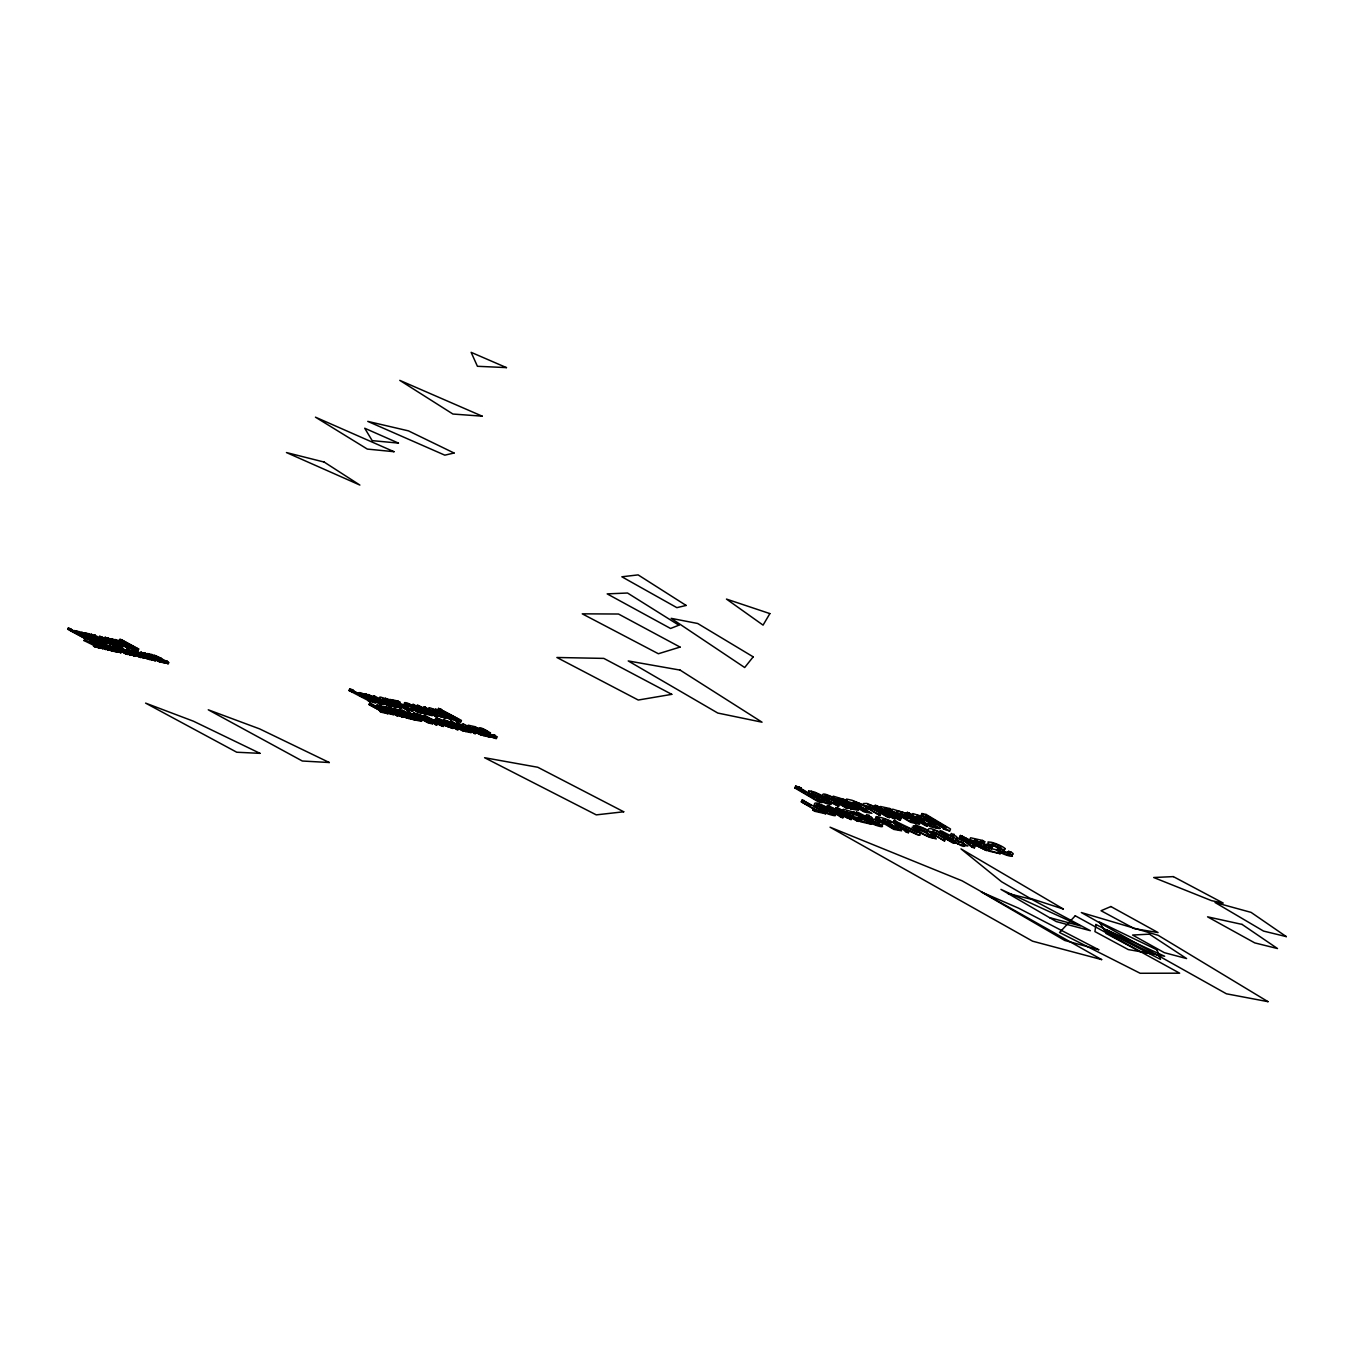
<?xml version="1.0" encoding="UTF-8"?>
<svg xmlns="http://www.w3.org/2000/svg" width="1354" height="1354" viewBox="0 0 1354 1354"><rect width="100%" height="100%" fill="white"/><g stroke="black" fill="none" stroke-linecap="round" stroke-linejoin="round"><path stroke-width="1.5" d="M1005.227 848.789L1004.059 849.246M810.724 794.51L812.62 795.983L813.5 794.087M996.476 849.838L996.527 849.686A9.444 1.439 24.4 0 1 996.933 849.533L999.015 849.618A77.618 12.017 24.6 0 0 1000.149 849.686L1000.335 849.703A10.138 1.557 24.5 0 0 1000.826 849.652L995.495 846.538M997.373 847.807L997.424 847.655A9.444 1.439 24.4 0 1 997.847 847.502L999.929 847.587M816.817 798.488L816.817 798.335A8.75 1.269 25 0 1 817.088 798.166L818.747 798.149A72.016 10.527 25.2 0 0 819.661 798.183L819.813 798.183A9.393 1.371 25 0 0 820.185 798.115L815.023 795.153M817.698 796.592L817.698 796.44A8.75 1.269 25 0 1 817.968 796.27L819.627 796.254A72.016 10.578 25.2 0 0 819.898 796.27M915.93 826.617L917.877 826.6M1000.183 853.714L988.572 851.057L969.701 839.785L970.615 837.771L982.53 840.445L984.764 841.782L983.85 843.813L974.034 841.596L980.482 845.438L989.334 847.452L990.248 845.438L992.465 846.758L991.551 848.789L982.699 846.775L988.471 850.21L1000.183 853.714L1001.08 851.683M988.471 850.21L989.368 848.196L998.863 850.363M1012.166 854.239A11.966 1.828 24.4 0 0 1012.86 854.239L1013.13 854.154A7.464 1.151 24.4 0 0 1013.13 853.68A8.293 1.269 24.4 0 0 1010.795 851.92L1008.561 851.344C1005.362 852.715 1011.523 855.457 1007.748 854.746A14.962 2.285 24.4 0 1 1006.344 854.408L999.692 851.243L1004.313 850.82A6.668 1.015 24.4 0 0 1002.806 849.55A7.887 1.202 24.4 0 0 1002.112 849.11A7.633 1.168 24.4 0 0 998.49 847.232A7.921 1.219 24.4 0 0 995.325 845.878L994.801 845.675A12.423 1.896 24.4 0 0 990.417 844.354L987.472 843.948A8.953 1.371 24.4 0 0 989.503 846.352L992.16 847.215L993.074 845.184L991.653 844.168M1010.812 851.92L1009.898 853.968L1007.647 853.375M967.365 839.818L975.32 845.827L974.423 847.824L972.172 847.299L973.069 845.302M980.482 845.438L981.379 843.424L988.471 845.031M969.701 839.785L981.616 842.476L982.53 840.445M915.118 827.379L912.054 827.243L918.266 831.915L929.301 837.212L936.291 838.921L934.666 836.874L935.8 835.079M964.742 841.02L956.787 837.855L955.89 839.835L967.839 846.013L958.057 844.067L939.337 832.947L940.235 830.95L942.266 831.424L952.979 836.907M939.337 832.947L941.369 833.404L942.266 831.424M943.433 828.936L945.752 829.46L920.991 815.565L921.922 813.551L926.119 814.465L950.525 829.02L949.611 831.034L943.433 828.936L944.347 826.939M937.425 833.421L926.881 830.544L944.567 840.986L945.447 839.023L933.6 831.965M953.588 838.837A9.58 1.439 24.6 0 0 952.996 838.177L950.406 835.435L951.303 833.438L956.313 836.467A18.617 2.81 24.6 0 1 957.126 837.584M941.369 833.404L949.713 838.363L950.61 836.383M956.229 839.582A18.617 2.793 24.6 0 0 955.399 838.464L953.013 836.027L953.91 834.03M936.951 833.776L938.982 834.809A19.65 2.928 24.7 0 1 941.792 836.417L952.573 842.814L954.604 843.288L955.501 841.308M972.172 847.299L959.444 837.483L960.358 835.469L980.381 844.998M958.04 843.322C962.796 837.5 973.204 855.491 951.862 839.632L959.123 841.46M959.444 837.483L961.594 837.957L962.491 835.96M875.479 818.544L888.207 822.301L901.646 830.814L893.86 829.393L875.479 818.544L876.36 816.631C887.665 818.256 898.091 824.281 906.046 832.168L908.416 832.71L909.296 830.781M920.991 815.565L925.205 816.496L926.119 814.465M908.416 832.71L904.269 828.699L917.335 834.758L919.637 835.283L920.517 833.336L894.148 820.626L893.268 822.555L894.774 823.74M912.782 814.854L907.315 812.366L906.401 814.363L925.357 825.618L927.388 826.075L928.285 824.078M939.71 828.259L927.642 820.507L916.269 817.376L930.773 826.008L931.687 824.011L934.937 824.721M931.501 831.881C927.033 831.39 935.716 834.233 932.127 836.078L934.666 836.874M889.832 808.541L880.506 806.493L879.609 808.473L888.918 810.521L889.832 808.541L892.049 809.861L891.152 811.841L883.807 810.217L900.376 820.05L901.273 818.087L884.704 808.253L892.049 809.861M891.321 824.891L879.558 820.27L885.905 823.994L886.768 822.081L890.306 822.877M915.863 823.503L910.65 822.335L891.778 811.148L892.675 809.167L907.857 813.889M870.74 807.644L873.872 809.167A19.396 2.877 24.9 0 1 876.681 810.775L887.496 817.156L889.443 817.596L890.34 815.65M883.959 809.81L877.138 805.765L875.175 805.342L874.278 807.289L893.048 818.408L895.011 818.848L895.908 816.885M893.268 822.555L895.214 822.995L896.094 821.049M898.684 829.41L888.072 825.28L893.623 828.546L894.486 826.634L897.042 827.209M893.86 829.393L894.723 827.463M879.609 808.473L898.413 819.593L899.293 817.647L901.273 818.087M906.401 814.363L908.432 814.803L909.329 812.806M919.637 835.283L903.067 827.632L903.947 825.703M936.291 828.073L930.977 826.871L912.004 815.582L912.901 813.585L928.099 818.273M919.18 823.689L907.18 815.988L896.009 812.908L910.43 821.472L911.327 819.492L914.509 820.202M882.3 824.62C886.718 824.501 869.725 815.616 872.196 820.913C894.165 829.257 877.358 829.782 855.576 814.059L857.454 814.482L858.334 812.586L868.659 817.867M838.532 811.131L857.031 820.964L857.894 819.085M857.031 820.964L858.893 821.387L859.756 819.508M847.35 810.894L846.487 812.789L852.681 816.445L860.484 818.205L861.364 816.31L850.447 812.722M863.97 811.114L868.963 811.892L858.368 807.796L863.97 811.114L864.867 809.184L867.203 809.692M863.497 817.562L862.633 819.475L854.831 817.698L860.382 820.964L861.262 819.068L873.855 821.996L879.761 825.161M868.591 819.085L865.765 816.36L866.645 814.448L871.536 817.376M857.454 814.482L865.595 819.272L866.458 817.376M870.656 819.288L868.151 816.902L869.031 814.99M860.382 820.964L868.743 822.877L869.606 820.981L871.756 822.233L870.893 824.129L860.67 821.793L842.476 811.114L843.339 809.218L855.999 812.84M874.278 807.289L876.241 807.729L877.138 805.765M867.694 820.507L873.719 824.061L875.446 822.352M889.443 817.596L871.993 807.644L862.109 804.97L879.829 815.447L880.709 813.5L868.574 806.324M847.029 817.579L835.113 809.455L835.977 807.559L837.754 807.966L848.755 813.737M835.113 809.455L836.89 809.844L837.754 807.966M838.634 806.256L839.514 804.344C823.215 792.581 809.506 793.021 838.634 806.256L824.163 797.371M848.112 804.361L836.45 799.791L842.831 803.548L843.728 801.636L845.573 802.042L858.521 810.301L850.921 808.998L832.388 798.081L833.269 796.169L846.944 800.366M865.037 809.59L871.959 813.331L864.258 811.977L845.641 801.009L846.538 799.063L852.021 800.265L863.243 804.885M842.323 812.891L829.291 806.07L827.429 805.647L826.566 807.526L841.02 817.291L841.866 815.43M829.477 798.538L832.541 800.045A18.956 2.759 25 0 1 835.316 801.619L845.996 807.898L846.876 805.985M841.02 817.291L842.882 817.731L843.745 815.853M845.996 807.898L847.875 808.304L848.738 806.409M850.617 808.135L855.542 808.897L845.031 804.835L850.617 808.135L851.497 806.205M850.921 808.998L851.801 807.086M842.476 811.114L852.969 813.466L853.832 811.571M861.516 807.339L856.439 804.428L849.753 802.719L856.168 806.493L857.674 804.699M833.979 811.317L851.057 819.593L851.92 817.714L849.043 815.751M852.681 816.445L853.545 814.549M846.487 812.789L855.119 814.736L856.456 812.163L858.334 812.586M816.716 798.437A6.161 0.897 25 0 0 822.149 801.771A6.296 0.914 25 0 0 824.383 802.753L825.703 803.244A12.186 1.76 25 0 0 828.513 804.09A15.977 2.319 25 0 0 829.596 804.327L830.171 804.411A11.086 1.608 25 0 0 830.95 804.411L831.136 804.31A6.922 0.999 25 0 0 830.984 803.819A7.701 1.117 25 0 0 828.614 802.127L829.494 800.231L827.548 799.74C824.214 801.009 830.459 803.464 827.192 803.024A13.862 2.014 25 0 1 825.991 802.736L819.779 799.791L823.266 799.165A6.178 0.897 25 0 0 821.692 797.912A7.312 1.066 25 0 0 821.015 797.506A7.075 1.032 25 0 0 817.596 795.729A7.345 1.066 25 0 0 814.702 794.493L814.211 794.307A11.509 1.659 25 0 0 810.369 793.139L807.83 792.902A8.293 1.202 25 0 0 810.284 795.221L811.588 793.596M826.397 811.909L825.534 813.754L814.854 811.317L812.738 810.081L813.585 808.236M818.087 800.976L818.95 799.097L799.215 787.52L801.246 787.96L800.366 789.856L798.352 789.416L818.087 800.976L821.98 802.533L822.86 800.637M814.854 811.317L815.7 809.472M820.118 801.433L820.998 799.554M818.95 811.503L819.796 809.641L824.281 810.674L823.418 812.518L818.95 811.503L801.314 801.822L802.177 799.977L819.796 809.641M826.566 807.526L828.428 807.949L829.291 806.07M821.98 802.533L818.256 801.703L794.798 787.943L795.661 786.065L801.246 787.96M794.798 787.943L798.488 788.756L799.368 786.86M803.091 802.228L803.938 800.383M496.343 736.948A12.88 1.523 25.9 0 0 496.563 736.999L496.918 737.033A8.936 1.066 25.9 0 0 497.358 736.999L493.516 734.663L492.771 736.204L493.804 737.439A11.17 1.32 25.9 0 1 492.991 737.253L487.982 734.867L488.912 734.647L490.707 735.577L489.962 737.101L482.667 734.816L477.827 732.091L482.904 733.242L483.632 731.719L473.105 727.504M465.844 729.366C460.326 728.198 462.865 725.084 467.012 728.063L480.958 735.036L482.193 735.324L483.395 733.293L487.034 734.122M482.904 733.242L470.566 728.012L476.185 729.281L476.93 727.758L475.051 726.709L468.213 725.185L467.485 726.692L483.31 735.577L484.055 734.071M488.1 736.051L489.759 734.376L493.178 735.95M492.771 736.204L494.108 736.559L494.853 735.019M458.634 723.019L457.127 722.681L456.4 724.187L457.889 724.525L458.634 723.019L461.359 725.084A14.014 1.642 26 0 1 462.493 726.049M456.721 729.484L457.449 727.995L458.617 728.266L457.889 729.755L456.721 729.484L443.046 721.411M458.904 725.439L451.914 721.513L450.747 721.259L450.002 722.748L458.177 726.929L458.904 725.439L460.275 725.744M456.603 720.48L460.682 721.953L461.426 720.43L438.527 708.396L437.782 709.919L457.94 720.785L456.603 720.48L457.347 718.974L458.684 719.262L438.527 708.396M465.641 725.456L475.897 732.209L475.169 733.716L461.596 725.372L462.34 723.865L463.559 724.136L472.377 728.537M461.596 725.372L462.831 725.642L463.559 724.136M445.432 722.325L451.17 724.492A14.843 1.709 26 0 1 453.488 725.761L462.543 730.822L463.728 731.092L464.456 729.603M465.167 730.855L468.789 731.465L459.971 727.944L465.167 730.855L465.894 729.349L467.858 729.806M450.002 722.748L465.708 731.549L466.436 730.06M475.051 726.709L474.306 728.232L467.485 726.692M473.866 733.411L474.611 731.905L475.897 732.209M475.965 731.042L476.693 729.535M489.386 734.207L481.99 730.144A9.275 1.1 25.9 0 0 479.248 729.264C475.186 727.961 481.922 733.631 481.432 729.874M481.042 732.192L481.77 730.686M480.687 731.397L482.007 731.752L482.752 730.229M437.545 723.476L436.834 724.932L435.446 724.627L429.844 720.396L430.555 718.923L433.365 721.039M424.09 711.493L423.362 712.983L425.207 714.015L432.129 715.572L432.857 714.066L430.995 713.033L430.267 714.523L427.373 713.88L412.31 705.84L413.038 704.351L428.101 712.39L427.373 713.88M452.422 718.432L451.694 719.939L450.493 719.668L434.566 710.732L435.311 709.225L436.496 709.479L442.03 712.593L441.286 714.1L445.297 715.86L446.041 714.337M431.706 719.177L444.112 724.965L443.384 726.438L430.978 720.65L431.706 719.177L423.988 715.25L423.26 716.723L429.844 720.396M434.566 710.732L435.751 711.002L436.496 709.479M426.307 709.479L425.579 710.968L430.826 713.609A25.624 2.945 26 0 1 434.668 715.572C435.666 712.492 452.862 722.985 442.927 716.351L443.672 714.844M416.558 706.771L423.531 709.936L424.276 708.447L418.521 705.552L417.286 705.282L416.558 706.771L435.734 716.368C438.527 713.863 424.767 710.071 429.387 709.513M430.284 710.393L437.579 713.304L438.324 711.798M439.407 710.85L440.152 709.327M435.734 716.368L436.987 716.655L437.714 715.149L432.485 711.696M437.782 709.919L440.219 710.461L440.964 708.937M440.744 711.138L441.489 709.614M445.297 715.86L440.405 712.018L441.15 710.495L448.292 715.318L458.532 719.786L456.907 719.414L456.163 720.937L443.79 715.504L451.694 719.939M435.446 724.627L436.157 723.154M440.405 712.018L441.963 712.373L442.724 710.85M444.569 716.875L445.314 715.369M431.621 720.988L442.047 726.133C444.755 723.662 431.435 720.04 435.903 719.482M436.75 720.362L443.96 723.222L444.687 721.733M454.673 726.015C449.291 721.411 444.823 723.527 440.168 720.988M456.163 720.937L457.787 721.293L447.548 716.841L448.292 715.318M450.493 719.668L451.237 718.162M450.814 727.42L449.206 726.201L449.934 724.712M451.187 723.019L451.914 721.513M449.206 726.201L450.831 726.726L451.559 725.236M401.715 716.892L402.426 715.471L403.729 715.758L403.035 717.197L401.715 716.892L389.715 710.748M419.605 711.29L420.332 709.801L419.097 709.479L418.352 710.952L422.177 713.236A8.716 0.999 26.1 0 1 421.805 713.304L421.483 713.27A12.541 1.439 26.1 0 1 420.823 713.118A9.563 1.1 26.1 0 1 418.945 712.526C412.191 710.088 416.423 707.313 407.723 705.011A9.038 1.032 26.1 0 0 405.134 704.182L403.746 704.131L406.488 705.976L405.76 707.448L401.055 706.416L405.845 709.073L406.555 707.6L411.599 708.717L413.427 709.75L412.716 711.222L406.555 709.851L389.749 700.458M415.475 718.449L414.764 719.888L408.028 717.755L403.34 715.149L404.051 713.71M396.4 701.931L408.011 706.67L408.739 705.18L406.894 703.945M406.555 709.851L407.283 708.379L413.427 709.75M396.333 711.239L401.427 712.407L402.155 710.952L397.044 709.801L396.333 711.239L401.546 714.15L406.149 715.2L406.86 713.744L408.671 714.743M413.139 714.895A13.574 1.54 26.1 0 0 411.988 713.947L407.876 711.629L407.148 713.084L410.939 715.961M421.534 721.31L416.507 720.294L401.156 711.73L401.867 710.291L408.553 713.406L409.263 711.95M403.035 717.197L396.502 713.186A51.537 5.653 26.1 0 0 391.729 710.325L406.572 718.009L407.283 716.571M405.845 709.073L410.871 710.19L411.616 708.701L417.303 711.882M406.572 718.009L408.383 716.825M413.461 706.094L414.189 704.605M408.028 717.755L408.739 716.317L419.317 720.193M401.156 711.73L409.094 715.792L409.805 714.337L411.108 714.624M402.155 710.952L394.132 708.548L393.422 709.987L408.722 718.5L409.433 717.061M432.501 723.865L428.287 722.985L412.852 714.37L413.562 712.915L420.603 714.929M417.777 707.042L418.521 705.552M412.953 718.889L413.258 717.315M412.852 714.37C418.809 714.201 432.569 724.525 415.796 715.64L416.778 714.235M410.854 716.774L415.932 719.6L416.643 718.145L412.513 716.621L413.224 715.166L422.194 719.617M423.531 709.936L427.204 710.748L423.413 708.294L424.157 706.788L428.981 709.378A8.919 1.049 26 0 1 438.256 713.27M423.413 708.294L424.75 708.582L425.478 707.076M425.207 714.015L425.935 712.526M423.26 716.723L425.122 715.504M432.62 723.713C430.521 721.987 422.803 718.72 428.507 719.38M427.61 722.224L430.369 722.63L422.939 719.634L427.61 722.224L428.541 720.819M382.894 700.661L389.766 704.486L389.055 705.942L368.88 694.687L367.137 695.905L380.305 702.878L381.016 701.44M374.516 698.816L365.952 694.043L364.175 695.262L379.577 703.826L381.371 702.624M401.038 708.616L384.367 699.696L385.095 698.241L392.169 700.407L391.441 701.88L387.312 700.966L401.038 708.616L401.766 707.16M367.137 695.905L382.556 704.486L383.267 703.048M383.385 712.119L384.096 710.715L369.693 703.064L368.982 704.486L383.385 712.119L386.059 712.729L386.77 711.307L388.547 712.306L387.853 713.727L381.456 712.255L379.679 711.273L380.372 709.868M396.113 707.448C389.478 705.806 383.639 702.878 377.901 698.647C394.031 702.878 377.36 694.179 379.746 698.19M382.556 704.486L384.384 703.301L381.269 700.983M386.093 700.509L385.365 701.981L387.819 702.523L382.268 699.341M381.456 712.255L382.15 710.85M397.06 715.826L398.888 714.658L397.06 715.826L384.011 707.871L385.822 706.686L392.508 710.105M387.921 701.524L387.193 702.98L393.32 704.757M384.011 707.871L385.822 706.686M390.324 699.375L389.597 700.847L384.367 699.696M383.673 704.74L375.87 698.952L388.006 705.705L388.716 704.249M397.974 701.05L391.678 699.679L390.951 701.152L397.247 702.523L397.974 701.05L399.836 702.083L399.108 703.572L393.912 702.421L399.227 705.383L403.915 706.433L404.643 704.96M389.884 703.403L391.458 702.32M399.87 715.64L389.072 709.005L390.832 707.803L399.616 712.322M389.072 709.005L390.832 707.803M394.031 706.263L392.491 705.146L393.083 703.606L394.759 704.215M392.491 705.146L393.879 705.569L394.589 704.114M399.227 705.383L399.955 703.911M399.921 708.362L400.649 706.906M400.327 709.936L399.616 711.392L393.422 709.987M402.256 711.984L402.984 710.528L409.805 714.337M401.546 714.15L402.256 712.712L406.86 713.744M374.381 699.73L372.875 699.239L372.164 700.678L373.349 701.914A10.561 1.168 26.1 0 1 372.638 701.744L361.755 694.89A8.767 0.982 26.1 0 0 359.301 694.094C355.763 693.096 362.364 698.309 361.755 694.788M361.044 696.227L362.212 696.531L362.923 695.11M364.175 695.262L365.952 694.043M368.17 696.125L368.88 694.687M369.202 700.983L369.913 699.561L368.728 699.29L368.017 700.729L370.759 701.846L371.47 700.424M380.305 702.878L372.468 697.073L374.296 695.871L379.458 698.749M374.296 695.871L372.468 697.073M370.048 704.723L370.742 703.301M372.164 700.678L373.349 700.983L374.059 699.544M370.759 701.846L348.977 690.489L349.704 689.051L351.854 689.524L353.428 690.388L352.717 691.826L351.532 691.572L353.428 690.388M348.977 690.489L351.143 690.963L351.854 689.524M147.214 655.844L159.704 661.869L160.331 660.667L144.726 652.933L143.338 653.948L155.253 660.837L155.862 659.652L149.329 655.725M158.74 659.872L155.524 659.127L159.603 661.344L165.239 661.784L164.629 662.986L160.415 662.021L147.061 654.794L147.671 653.593L151.986 654.557L153.561 655.421L152.951 656.622L149.397 655.827L158.74 659.872L159.383 658.636L160.923 659.618M163.665 660.938L153.628 656.335L160.601 659.059L165.154 662.563L167.016 663.037L165.408 661.954L166.034 660.735L168.979 662.715A10.29 0.948 26.4 0 1 168.539 662.614L167.168 662.157M165.408 661.954L166.897 660.989M138.074 650.225L120.861 640.899L118.864 640.34L118.255 641.525L119.947 639.359L121.488 639.697L138.683 649.023L138.074 650.225L135.163 649.125L136.619 648.126L135.772 647.94M125.77 645.35L135.231 649.582L136.872 648.617L123.536 641.356L122.537 641.136L121.335 643.709L114.328 640.628M136.517 649.869L137.143 648.668L138.683 649.023M134.148 656.013L135.62 655.031L134.148 656.013L127.141 652.696M137.262 653.017L135.942 652.306L137.346 651.274L136.737 652.459L134.148 651.206M139.327 656.639L137.736 655.573L138.345 654.405M140.934 653.847L139.987 653.339L141.595 652.222L139.75 653.22L132.32 650.14M136.737 652.459L142.627 655.658L143.236 654.473M143.338 653.948L144.726 652.933M131.693 651.511L143.524 658.162L144.133 656.978M155.253 660.837C143.879 657.756 147.231 653.982 145.809 653.643M143.524 658.162L144.878 657.147M149.245 659.466L149.854 658.281L152.545 660.024L149.245 659.466L135.975 652.289M147.061 654.794L151.36 655.759L151.986 654.557M153.95 658.281L154.559 657.079L151.53 655.438M156.472 658.281L157.961 657.316L157.166 659.009M159.603 661.344L160.28 660.041L167.93 663.815A10.29 0.948 26.4 0 0 168.37 663.917L166.288 662.191M104.156 646.4L95 641.762L93.697 642.744L105.934 649.531L106.509 648.397L100.399 644.893M111.84 638.8L115.242 640.848L114.633 642.033L111.231 639.985L111.84 638.8L115.835 640.899M108.608 646.112L110.114 645.147L108.608 646.112L112.28 648.549M110.368 642.795L111.79 641.847L110.368 642.795L111.993 643.878M111.231 639.985L112.67 638.97M100.924 637.277L99.485 636.143L112.314 641.508L112.924 640.324L115.242 640.848M98.283 645.029L108.218 650.055L108.811 648.921M109.403 648.16L109.996 647.009L107.034 646.332L106.441 647.483L110.926 648.972L111.857 647.364L105.358 644.081L104.749 645.232L120.811 652.899M108.218 650.055L109.657 649.108M114.21 640.814L113.956 642.338L118.949 644.622M127.902 654.541L112.264 646.941L112.873 645.773L115.276 646.315L121.285 649.328M120.658 645.012L120.049 646.18L115.665 645.198L114.108 644.352L114.718 643.184M111.35 650.783L112.653 649.802L111.35 650.783L99.113 644.538M112.737 649.328L113.347 648.16M105.9 644.69L102.616 643.945L102.007 645.096L105.307 645.841L105.9 644.69L104.36 643.861L100.365 642.964L99.773 644.115L112.737 651.105L113.33 649.954M116.647 644.927L117.256 643.742L119.084 644.149L118.475 645.333L116.647 644.927L104.207 638.428L105.544 637.412L117.256 643.742M113.482 649.074L115.682 649.903L112.517 649.294L111.925 650.445L117.189 650.614M119.338 640.56L120.709 641.305L121.488 639.697M137.143 648.668L122.165 640.29L120.709 641.305M112.737 651.105L116.647 652.002L117.646 650.479M131.423 654.084L129.933 655.031L118.932 648.448L120.269 647.432L133.978 654.27M121.335 643.709L121.945 642.524M117.764 652.256L118.357 651.105L116.664 650.58M114.345 647.991L119.034 650.36L119.626 649.192M118.932 648.448L120.269 647.432M124.263 643.015L123.654 644.216L126.717 645.57L121.928 642.338L123.536 641.356M118.187 644.436A20.564 1.862 26.5 0 1 121.318 646.027L121.928 644.842M122.334 646.687L123.739 645.689L122.334 646.687L106.881 639.02L107.491 637.836L112.924 640.324M126.159 653.677L120.574 651.189L121.183 650.022M127.987 652.797C121.995 648.854 122.148 651.934 127.97 654.405M127.479 647.28L125.854 646.197L126.481 644.995M124.5 651.443L125.11 650.275L119.541 647.263M124.517 653.322L125.127 652.154L126.616 652.493L130.813 655.251M119.66 648.6L125.228 651.612L125.837 650.445M136.246 649.818L128.427 646.332L129.053 645.147M125.347 653.982L125.939 652.831L121.031 650.174M132.269 647.584L131.66 648.786L133.014 647.754M129.933 655.031L130.526 653.88M133.284 653.136L134.181 651.883L133.284 653.136L126.277 650.089M97.911 641.237L99.214 640.222L97.911 641.237L84.794 634.163L85.387 632.995L88.721 633.723L90.278 634.569L89.669 635.737L87.045 635.144L87.655 633.994L90.278 634.569M69.663 630.101L71.034 629.119L69.663 630.101L83.643 637.616L85.014 636.651L84.32 638.191L67.7 629.238L68.292 628.087L84.236 636.482M83.965 640.544L85.251 639.562L83.965 640.544L99.231 648.007L99.824 646.873L90.329 642.388M83.237 633.164L88.112 634.891L88.721 633.723M80.191 633.621L74.639 630.642L73.387 631.641L87.451 638.885L88.044 637.734L84.845 635.855M102.65 641.796L103.259 640.628L91.632 634.366L90.329 635.381L105.984 643.032L100.162 641.237L100.755 640.087L102.532 640.476M91.023 635.534L91.632 634.366M80.563 633.147C72.067 630.829 89.313 640.103 90.481 639.562L91.09 638.411M93.663 636.109L94.983 635.094L93.663 636.109L107.575 643.387L108.168 642.219L94.272 634.941M92.58 640.036L93.866 639.037L92.58 640.036L85.031 635.974M93.697 642.744L95 641.762M96.659 639.663L96.049 640.814L97.353 639.816M99.231 648.007L93.578 646.247L94.154 645.113L95.88 645.503M95.085 647.06L95.66 645.926L94.154 645.113M91.412 641.339L96.963 643.641L98.233 642.49L112.653 649.802M95.982 646.789L96.574 645.655L98.3 646.044L97.725 647.195M98.182 644.267L96.963 643.641L98.233 642.49M101.736 639.257L103.175 638.309L102.566 639.477C93.714 634.552 108.726 640.696 109.166 642.947M101.702 642.084L102.312 640.916M104.918 638.597L105.544 637.412M104.444 642.202L105.037 641.034L111.959 643.912M99.773 644.115L103.767 645.012L104.36 643.861M107.66 639.19L108.269 638.005M106.848 643.235L108.168 642.219M105.206 649.378L106.509 648.397M67.7 629.238L69.697 628.391M74.639 630.642L73.387 631.641M85.133 637.768L75.553 632.132L76.772 631.116L82.12 633.774M75.553 632.132L76.772 631.116M78.972 631.59L77.703 632.589L78.972 631.59L89.195 636.888M879.643 825.263L873.719 824.061M160.872 658.687L161.228 658.569A46.442 4.316 26.5 0 0 161.464 658.518L161.498 658.501M915.947 822.504L906.385 816.208M990.417 845.505L992.16 847.215M443.79 719.803L454.25 723.899M443.063 721.293L445.314 721.648M936.46 827.04L926.83 820.71M825.077 795.306L826.329 795.357M824.197 797.201L825.449 797.252M160.855 659.72L160.889 659.703A46.442 4.299 26.5 0 1 160.618 659.787L160.246 659.99M901.121 828.902L902.526 828.783L894.909 823.926M100.704 638.157L105.95 640.51A45.494 4.096 26.6 0 1 105.714 640.696L106.695 641.847M488.743 733.191L490.52 732.903L482.735 728.604A9.275 1.1 25.9 0 0 479.993 727.741L478.622 727.978M808.71 791.007L811.232 791.227M996.341 849.77A6.652 1.015 24.4 0 0 1001.892 853.274A6.804 1.032 24.4 0 0 1004.329 854.34L1005.802 854.882A13.151 2.014 24.4 0 0 1009.001 855.846A17.23 2.64 24.4 0 0 1010.27 856.117L1010.964 856.236A11.966 1.828 24.4 0 0 1011.946 856.27L1012.217 856.202M380.085 699.426L386.482 701.727M861.432 807.509L856.168 806.493M126.819 648.921L134.181 651.883M391.594 714.066L387.633 712.729M155.507 657.198L159.23 658.552L157.775 657.807M891.22 825.043L885.905 823.994M437.477 718.872L440.388 719.685M847.909 804.564L842.831 803.548M422.211 719.871L421.111 719.719M102.938 648.871L93.934 644.995A12.626 1.1 26.5 0 1 93.138 644.572L88.738 641.593L94.255 643.725M444.467 717.738L441.269 716.791M450.764 727.555L447.362 726.539M899.462 827.649L898.43 827.514M425.918 720.057L420.383 716.621M471.074 732.649L465.708 731.549M898.616 829.562L893.623 828.546M419.249 720.294L415.932 719.6M366.562 696.701L367.069 696.633A54.939 6.161 26.3 0 0 367.188 696.633M141.561 656.419L140.054 656.03M140.951 657.587L135.061 655.319M131.71 651.325L140.325 655.031M89.296 640.459L94.171 642.253M446.16 720.836L447.125 720.988M486.78 731.905L487.322 733.276A7.565 0.897 25.9 0 1 487.135 733.394L487.051 733.394A58.104 6.888 26 0 1 486.543 733.428L485.578 733.682L493.11 737.727A9.816 1.168 25.9 0 0 495.107 738.353A12.88 1.523 25.9 0 0 495.818 738.522L496.19 738.556A8.936 1.049 25.9 0 0 496.613 738.522L494.108 736.559M394.522 705.011L393.523 704.808M393.896 706.466L390.46 705.417M80.851 633.266L83.779 634.197M437.579 713.304L438.967 711.764A8.919 1.049 26 0 0 429.878 707.854L428.676 707.922L429.404 708.768M415.018 707.99L415.983 707.499M139.174 656.758L126.193 650.225M128.596 649.734L131.812 650.936M487.101 731.905L487.288 731.905A58.087 6.922 26 0 0 487.795 731.871L487.88 731.854A7.565 0.897 25.9 0 0 488.049 731.786L486.814 730.822M119.643 650.919L118.187 650.614M431.063 721.343L430.149 721.174M116.647 640.29L119.677 641.407M116.038 641.474L119.05 642.591M127.378 647.398L121.014 644.859M101.736 646.924L100.45 646.501M134.148 651.003L138.26 652.662A11.932 1.083 26.5 0 1 140.19 653.694M83.237 632.961L87.181 634.569M82.645 634.129L86.588 635.737A11.712 1.032 26.5 0 1 88.501 636.735L96.76 640.967M494.752 735.95L494.532 735.916A11.17 1.32 25.9 0 1 493.736 735.73L489.386 733.817M817.054 803.988L820.558 804.953M830.764 802.482L831.034 802.516A11.086 1.608 25 0 0 831.83 802.516L832.016 802.414A6.922 0.999 25 0 0 832.067 802.262M1009.373 852.834L1008.662 852.715A14.962 2.302 24.4 0 1 1007.258 852.377L1003.331 850.955M848.129 802.567L846.605 802.262M420.417 710.765L420.231 710.732A10.883 1.252 26.1 0 1 419.469 710.562L414.967 708.514M410.617 716.131L409.094 715.792M444.704 716.181L434.634 711.578M857.725 808.389L859.35 808.456L858.791 807.627M866.577 806.324L865.189 806.375L879.829 815.447M855.051 807.001L851.852 806.29M879.491 823.266L876.292 822.538M122.165 640.29L119.947 639.359M916.015 825.415L913.239 825.872M396.367 701.321L399.836 702.083M838.668 798.166L837.737 798.098M853.782 801.466L856.625 802.228M897.11 810.978L900.495 811.723M919.027 815.785L917.183 815.379L918.097 815.92M832.388 798.081L845.675 802.11M845.641 801.009L856.76 803.988L865.595 809.387M891.778 811.148L906.943 815.887M912.004 815.582L927.422 820.389M858.724 804.936L860.382 805.308M123.265 645.773L114.718 641.254L115.75 641.407M143.575 655.861L142.627 655.658M112.314 641.508L114.633 642.033M425.579 710.968L432.214 714.015M878.78 813.077L880.709 813.5M84.913 637.04L86.334 637.362M135.84 648.38L136.872 648.617M423.362 712.983L426.222 713.626L412.31 705.84M910.43 821.472L913.611 822.166A15.182 2.285 24.7 0 0 916.015 822.572M930.773 826.008L934.023 826.735M100.162 641.237L101.939 641.644L87.655 633.994M114.108 644.352L115.919 644.758L104.207 638.428M898.413 819.593L900.376 820.05M83.643 637.616L85.742 638.513L84.32 638.191M388.006 705.705L389.055 705.942M90.481 639.562L91.429 639.782L73.979 630.49M401.867 710.291L402.984 710.528M105.358 644.081L104.749 645.232M417.709 714.455L421.331 715.589M473.172 726.929L476.93 727.758M883.383 819.001L886.582 819.864M980.838 840.902L984.764 841.782M115.733 646.907L116.867 647.161M865.765 816.36L868.151 816.902M950.406 835.435L953.013 836.027M112.264 646.941L117.815 648.938M415.796 715.64L420.265 716.554M112.077 648.701L111.248 648.515M421.957 717.18L423.074 717.434M413.664 715.792L415.813 716.435M871.35 819.238L873.855 819.83M956.618 838.532L957.853 838.82M983.596 844.761L987.151 845.556M865.595 819.272L867.948 819.813A9.461 1.371 24.9 0 0 868.811 819.965M949.713 838.363L952.285 838.938A9.901 1.489 24.6 0 0 953.216 839.125M458.177 726.929L459.666 727.267A7.447 0.863 26 0 0 459.954 727.335M119.034 650.36L120.015 650.648M403.34 715.149L407.96 716.198L406.149 715.2M417.32 718.297L418.978 718.686M959.851 841.545L963.236 842.306M149.6 657.773L150.954 658.078M943.433 838.566L945.447 839.023M107.965 648.295L110.926 648.972M120.574 651.189L126.193 653.542M379.679 711.273L382.319 711.882L368.982 704.486M812.738 810.081L817.173 811.08L801.314 801.822M93.578 646.247L95.288 646.637M408.722 718.5L414.764 719.888M442.047 726.133L443.384 726.438M483.31 735.577L489.962 737.101M147.231 659.009L139.597 654.879A11.932 1.083 26.5 0 0 137.651 653.847L133.572 652.188L144.269 658.332M446.261 717.146L447.48 717.061M114.278 649.666L116.41 650.462M436.631 717.992L435.413 718.314M841.494 798.792L843.948 799.554M1007.731 893.42L1031.782 899.394L1090.376 930.706L1056.289 921.583L1000.928 889.392L1080.272 925.865L1049.621 917.64M122.537 650.343L123.637 650.699M826.685 801.636L828.631 802.127M810.707 795.492L812.62 795.983M116.275 648.329L114.531 647.923L117.104 649.141M832.135 812.502C828.953 809.117 804.75 799.943 817.613 808.66A20.276 2.877 25 0 0 818.73 809.303C824.518 814.279 847.502 819.915 827.463 810.911A6.668 0.948 25 0 1 825.432 809.98L818.832 806.324M447.463 721.073L450.56 722.325M147.992 657.655L144.15 656.47L150.7 659.313L148.161 657.739M918.774 826.854L922.006 828.022M902.356 812.214L904.743 813.06M450.137 725.812L443.96 723.087M373.095 700.238L368.593 698.004M959.292 839.226L961.78 840.174M382.556 698.275L385.399 699.341M117.053 647.212L118.34 647.737M116.444 648.38L117.68 648.871M932.466 836.044L929.487 834.978M362.804 693.942L360.976 693.637L362.212 694.67M111.637 642.558L107.981 639.816M125.854 646.197L129.222 648.126L123.197 645.96M137.736 655.573L141.053 657.485M146.892 655.505L145.183 654.828M432.671 709.242L435.023 710.173M380.762 706.128L378.798 705.722L379.458 706.466M826.735 796.931L847.875 808.304M138.7 655.268L128.579 649.92M390.544 712.187L376.04 706.246L380.863 709.598A15.571 1.726 26.1 0 0 381.794 710.105L387.836 713.118M815.903 793.258L817.934 794.07M885.076 820.981L886.768 822.081M875.395 820.321L877.494 821.218M851.429 803.836L853.646 804.733M815.091 792.412L815.582 792.598A7.345 1.066 25 0 1 818.476 793.833A7.075 1.032 25 0 1 821.895 795.61A7.312 1.066 25 0 1 822.572 796.017M482.887 730.872L486.712 732.734M126.616 645.807L116.613 640.476M381.219 706.297L388.056 709.242M821.252 805.224L826.448 807.576M415.187 715.843L416.406 716.672M928.776 834.707L926.982 833.946M417.066 711.442L418.741 712.035A10.883 1.252 26.1 0 0 419.486 712.221L418.352 710.952M111.756 642.879L110.757 642.439M844.253 799.672L846.775 800.891M441.556 717.265L436.462 714.861M857.742 802.668L859.722 803.582M887.598 820.253L889.561 821.184M390.917 705.942L389.58 705.366M381.879 706.246L376.835 704.723L378.409 706.28M380.931 707.567L383.859 708.904M936.714 831.288L938.474 832.101M442.047 715.657L439.288 714.404M935.817 833.269L954.604 843.288M830.357 796.626L833.421 798.132M895.671 825.178L899.564 827.48M440.795 719.854L443.35 721.056M905.166 813.246L907.739 814.431M827.836 811.554L819.593 807.458M382.505 706.822L383.994 707.499M99.519 646.129L97.116 645.181M866.882 807.627L868.625 808.44M421.009 715.437L426.493 718.145M922.599 828.293L924.816 829.325M446.769 726.286L436.699 720.565M410.651 704.774L409.365 704.249A7.447 0.863 26.1 0 0 406.962 703.674M447.531 725.135L444.434 723.679M128.275 645.012L132.066 646.687M165.916 661.649L161.769 659.516M417.709 710.241L414.73 708.785M148.026 655.979L149.583 656.724M854.035 804.919L854.983 805.376M998.93 845.522L996.409 844.49A10.223 1.574 24.4 0 0 993.159 843.576M916.556 832.05L905.047 826.668M388.784 704.689L380.051 699.646M130.593 651.612L132.015 652.273M465.624 729.62L471.141 732.514M410.871 704.875L413.224 706.145M364.835 694.771L366.206 695.448M131.22 652.12L127.953 651.071L135.146 655.15M109.606 643.37L112.941 644.656A10.07 0.914 26.5 0 0 113.347 644.741L111.18 643.015M125.228 651.612L135.011 656.199M118.238 647.466L122.909 650.072M435.277 721.14L433.043 720.091M389.241 703.115L387.126 702.066M416.575 718.212L421.568 721.174M110.216 642.185L107.677 640.882M94.56 642.642L97.59 644.165M421.754 715.792L423.904 716.943M132.015 651.02L133.877 651.951M429.1 719.651L431.249 720.768M100.264 646.873L97.471 645.35M467.012 728.063L467.875 728.503M119.643 642.642L121.623 643.641M117.273 649.209L120.777 650.563M873.076 806.341L871.637 805.681A8.395 1.252 24.8 0 0 867.66 804.479M928.556 818.493L930.773 819.61M383.91 709.225L391.763 713.93M131.88 652.222L133.572 653.068M818.476 794.341L820.473 795.441M121.065 641.864L114.836 639.443L117.087 641.17M95.186 644.182L98.08 645.672M822.657 799.232L826.854 800.857A13.862 2.014 25 0 0 828.056 801.128M436.699 710.968L438.036 711.645M144.116 654.117L159.704 661.869M116.918 650.699L119.084 652.086L102.616 643.945M148.297 654.896L147.197 654.456M107.491 637.836L121.335 644.809M114.718 641.254L115.699 641.711M115.97 641.644L118.526 643.116M462.831 725.642L482.193 735.324M417.286 705.282L424.259 708.768M76.179 632.267L88.636 638.479M146.114 655.302L144.98 656.233L149.854 658.366M78.109 633.401L87.451 638.885M961.594 837.957L986.643 850.617L962.592 838.955L974.423 847.824M100.687 644.809L105.561 647.28M833.421 797.523C830.831 796.389 822.91 792.31 822.538 794.764M465.674 727.352L464.473 726.81M97.64 643.641L112.06 650.952M94.408 642.896L105.392 648.464M967.196 838.854L964.708 837.584M878.018 821.489L879.931 822.572M98.571 643.844L96.439 642.642L98.774 643.844M106.052 648.803L106.594 649.057M442.826 724.712L452.947 728.52L450.831 726.726M96.743 644.809L94.78 643.776M925.476 829.647L928.218 830.442L927.321 832.422L915.067 828.496L923.902 834.318A8.124 1.202 24.7 0 0 932.009 837.534A8.124 1.202 24.7 0 0 932.314 836.146M486.238 730.5L483.632 729.332A7.633 0.914 25.9 0 0 480.89 728.841L482.481 730.06M390.121 709.242L407.672 718.263M385.111 708.125L398.482 714.98M398.584 715.03L400.513 716.029M940.268 832.388C937.425 831.085 928.776 826.702 928.319 829.325M398.178 716.097L386.669 709.174L389.495 710.647M394.505 710.105A51.537 5.687 26.1 0 0 392.44 708.887L394.894 710.156M389.563 708.87L387.379 707.736L389.123 708.785M964.217 837.331L964.471 837.449M875.378 806.916L866.899 803.447L863.293 803.565M828.428 807.949L847.722 818.053M89.55 635.601L81.494 632.115L84.659 634.281M836.89 809.844L858.893 821.387M833.793 811.232L830.002 809.218L842.882 817.731M931.298 819.881L932.364 820.439M834.03 809.015L832.05 807.966M118.204 651.139L120.878 652.78M841.257 810.251L839.395 809.252A66.888 9.512 25.1 0 1 841.071 810.335L841.545 810.42M829.257 808.49C825.957 807.001 814.38 800.4 814.431 804.09M84.557 639.41L96.574 645.655M834.538 798.115L836.061 798.962M104.817 637.26L108.151 639.054M118.475 645.333L120.049 646.18M115.699 647.077L118.509 648.583M122.165 650.563L123.891 651.494M112.873 645.773L117.764 648.414M90.921 634.214L107.575 643.387M85.387 632.995L91.954 636.532M115.225 649.175L117.104 650.191M88.112 634.891L89.669 635.737M87.045 635.144L98.622 641.39M86.334 634.975L84.896 634.18M78.295 631.438L81.951 633.401M103.767 645.012L105.307 645.841M115.107 651.172L116.647 652.002M85.742 636.126L93.274 640.188M68.292 628.087L81.223 635.06M69.105 629.542L70.425 630.27M869.674 808.981L871.35 809.963M147.671 653.593L154.356 657.215M151.36 655.759L152.951 656.622M163.055 662.14L164.629 662.986M119.609 640.493L136.009 649.328M136.585 651.105L144.878 655.59M146.13 656.03L148.331 657.215M118.255 641.525L132.404 648.955M141.73 654.507L146.317 656.995M85.522 636.025L82.611 634.298M84.777 635.838L80.817 633.435M1000.031 846.081L1001.452 846.944M150.819 657.367L152.308 658.23M94.137 643.421L91.497 641.881M435.413 713.93L430.2 710.63M367.594 695.871L362.466 693.451A8.767 0.982 26.1 0 0 360.012 692.656L358.759 692.706L360.418 694.01M119.778 649.937L118.678 649.345L122.334 651.274M352.243 690.134L366.9 698.275M349.704 689.051L358.607 693.993M351.143 690.963L352.717 691.826M369.693 703.064L374.686 705.84M386.059 712.729L387.853 713.727M99.841 645.164L100.856 645.74M876.867 807.712L878.154 808.44M469.144 729.18L470.498 729.958M413.562 712.915L418.708 715.775M385.095 698.241L391.441 701.88M384.959 700.56L390.731 703.775M413.799 716.554L416.338 717.975M397.044 709.801L402.256 712.712M394.132 708.548L397.534 710.444M367.848 694.467L371.284 696.362M364.886 693.807L370.014 696.667M365.241 695.482L380.66 704.063M942.062 833.353L943.01 833.895M463.728 731.092L447.548 722.054M413.038 704.351L416.524 706.297M430.267 714.523L432.129 715.572M457.889 729.755L445.364 722.511M423.988 715.25L428.913 718.009M424.394 716.977L430.978 720.65M403.374 705.823L406.555 707.6M391.678 699.679L407.283 708.379M410.871 710.19L412.716 711.222M417.844 714.929L420.502 716.401M426.29 719.634L428.321 720.768M103.175 638.309L102.176 637.734M102.566 639.477L100.687 638.242M480.179 731.482L483.395 733.293M457.347 718.974L458.972 719.871M440.219 710.461L460.682 721.953M435.311 709.225L438.848 711.205M435.751 711.002L441.286 714.1M462.983 727.724L465.251 728.994M450.747 721.259L455.976 724.187M134.875 651.951L132.303 650.326M830.324 809.083L832.05 810.081M166.034 660.735L167.625 661.835L154.254 655.133L155.202 655.979M157.961 657.316L156.099 656.081L161.532 658.416M157.352 658.518L155.507 657.333M965.537 841.443L967.179 842.425M890.238 821.539L891.846 822.572M856.693 806.273L857.759 806.899M373.349 700.983L375.938 702.861A8.446 0.948 26.1 0 1 375.583 702.963L375.278 702.929A12.169 1.354 26.1 0 1 374.669 702.811A9.292 1.032 26.1 0 1 372.875 702.235L366.359 698.072A54.939 6.127 26.3 0 0 366.765 698.038L360.299 695.042L362.212 696.531M105.764 638.766L101.33 636.972L102.024 637.649M933.685 821.184L935.039 821.963M860.518 804.022L861.973 804.953M105.934 649.531L95.846 643.793L98.267 645.164M94.289 641.593L97.573 643.488M106.509 649.006L96.963 643.472M97.556 642.338L101.059 644.352M109.065 650.258L103.293 646.907A41.872 3.639 26.5 0 0 99.113 644.538M100.467 646.992L103.006 648.735M78.38 632.064L80.072 633.046M92.089 643.742L90.278 642.524M795.661 786.065L806.493 792.412M811.909 795.577L815.514 797.692M798.488 788.756L800.366 789.856M802.177 799.977L810.978 805.122M823.418 812.518L825.534 813.754M408.011 706.67L406.065 705.299M873.093 821.269L874.599 822.149M856.456 812.163L864.749 817.054M834.115 801.856L837.652 803.938M852.969 813.466L855.119 814.736M868.743 822.877L870.893 824.129M860.484 818.205L862.633 819.475M433.957 711.188L432.298 710.19M91.463 642.151C91.226 644.724 104.021 649.734 99.891 646.924M879.186 809.049L884.941 812.451M895.214 822.995L903.067 827.632M853.054 802.211L855.051 803.379M855.44 803.616L857.048 804.564M862.413 807.729L864.867 809.184M882.825 819.745L884.805 820.913M892.066 825.195L894.148 826.431M876.36 816.631L879.694 818.595M840.14 799.52L841.325 800.214M842.526 800.925L843.728 801.636M849.398 804.987L851.158 806.002M129.222 650.715L126.819 649.074M76.146 630.964L80.935 633.79M944.364 834.69L950.119 838.109M944.567 840.986L932.957 834.098M888.918 810.521L891.152 811.841M890.763 812.569L899.293 817.647M889.07 812.84L892.489 814.871M875.175 805.342L878.594 807.356M876.241 807.729L895.011 818.848M894.148 820.626L901.984 825.263M493.516 734.663L495.175 735.882M482.007 731.752L480.095 730.381M919.908 816.987L921.719 818.07M922.633 818.611L931.687 824.011M928.421 822.826L931.874 824.874M957.007 840.191L958.937 841.342M940.235 830.95L948.731 836.027M921.397 819.982L924.833 822.03M907.315 812.366L910.751 814.414M908.432 814.803L927.388 826.075M896.907 810.928L897.804 811.469M900.512 813.077L902.323 814.143M903.22 814.685L911.327 819.492M902.966 815.277L908.111 818.324M112.822 642.422L114.024 643.201M981.616 842.476L983.85 843.813M989.334 847.452L991.551 848.789M974.948 839.582L981.379 843.424M926.17 815.21L946.666 827.446M921.922 813.551L923.868 814.719M925.205 816.496L949.611 831.034M120.235 643.844L121.149 644.386A20.564 1.862 26.5 0 0 119.981 643.861M119.287 644.826L120.946 645.807A24.152 2.2 26.5 0 0 121.318 646.027M420.976 710.173L422.55 711.205M393.642 711.51L397.128 713.609M143.947 652.746L150.294 656.588M119 642.812L123.739 645.689M112.06 640.171L123.129 646.873M935.919 822.504L937.56 823.537M384.722 706.433L387.989 708.43M393.879 705.569L396.18 707.279M389.783 707.567L394.742 710.613M398.838 712.746L402.104 714.76M439.238 720.43L437.393 719.042M120.337 650.258L121.471 651.612M392.186 711.595L393.1 712.187M102.21 646.535L103.276 647.28M863.429 805.004L864.326 805.613M465.133 727.216L475.169 733.716M442.927 716.351L444.586 717.637M433.128 714.607L434.245 715.318A30.177 3.52 26 0 0 434.668 715.572M445.127 721.022L443.773 719.922M1008.561 851.344L1009.949 852.36M832.05 808.101L833.421 808.998M424.157 706.788L426.679 708.43M368.897 696.65L369.811 697.327M109.2 644.944L112.72 646.857M109.505 646.315L112.128 648.024A10.984 0.965 26.5 0 1 113.279 648.82M424.75 708.582L436.987 716.655M140.647 652.019L144.235 653.965A11.255 1.032 26.5 0 1 145.386 654.794M140.037 653.203L143.626 655.167A11.255 1.032 26.5 0 1 144.776 655.979M142.052 654.541L143.744 655.691M818.222 805.935L816.919 804.97M827.429 805.647L830.645 807.813M835.977 807.559L840.665 810.758M122.909 642.558L128.427 646.332M851.057 819.593L843.88 814.668A66.888 9.461 25.1 0 0 838.532 811.148M834.572 811.655L835.604 812.4M405.608 703.691L404.491 702.658L405.845 702.675A9.038 1.049 26.1 0 1 408.434 703.505L415.763 707.313M432.349 721.614L436.834 724.932M917.217 827.92L924.782 832.371A8.124 1.202 24.7 0 0 933.735 835.706M433.178 720.226L434.583 721.259M407.876 711.629L411.379 714.252M408.553 713.406L411.294 715.42A13.574 1.523 26.1 0 1 412.428 716.351M964.759 837.855L965.757 838.617M373.179 695.634L376.31 697.953M456.4 724.187L460.174 727.132M457.127 722.681L460.309 725.101M457.889 724.525L460.631 726.59A14.014 1.625 26 0 1 461.748 727.538M960.358 835.469L963.54 837.94M441.963 712.373L447.548 716.841M905.149 826.752L906.469 827.988M939.93 825.28L940.607 826.262M868.574 816.276L869.471 817.173M406.098 705.366L406.166 705.434A7.447 0.863 26.1 0 1 408.671 705.756L413.004 708.091A7.379 0.846 26.1 0 1 412.852 708.21A56.614 6.533 26.2 0 1 412.327 708.26L411.565 708.633M422.871 711.51L422.939 711.713A8.699 0.999 26.1 0 1 422.533 711.815L422.211 711.781A12.541 1.456 26.1 0 1 421.771 711.696M435.649 719.346A8.767 0.999 26 0 1 444.637 723.188M436.377 717.857A8.767 1.015 26 0 1 444.992 721.513M480.162 730.365A7.633 0.897 25.9 0 1 482.921 730.889M1009.898 853.951A8.31 1.269 24.4 0 1 1012.233 855.728M1012.217 855.711A7.464 1.134 24.4 0 1 1012.217 856.202M990.519 845.556A10.223 1.557 24.4 0 1 995.529 846.555M988.488 842.933A8.936 1.371 24.4 0 1 988.166 841.934L991.297 842.29A12.423 1.913 24.4 0 1 995.698 843.627L996.239 843.847A7.921 1.219 24.4 0 1 999.404 845.184A7.633 1.168 24.4 0 1 1003.026 847.062A7.887 1.219 24.4 0 1 1003.72 847.502A6.668 1.032 24.4 0 1 1005.243 848.789M1009.492 853.714A13.151 2.014 24.4 0 1 1006.716 852.868M1005.227 852.309A6.804 1.049 24.4 0 1 1003.754 851.7M956.042 839.785A9.529 1.439 24.6 0 1 955.873 839.818M956.939 837.787A9.529 1.439 24.6 0 1 956.77 837.838M931.704 831.999A8.513 1.269 24.6 0 1 935.732 833.184M932.601 830.019A8.513 1.269 24.6 0 1 935.039 830.645M936.105 831.017A8.513 1.269 24.6 0 1 936.629 831.204M914.83 827.192A11.594 1.726 24.7 0 1 927.388 832.422M933.211 834.182A8.124 1.202 24.7 0 1 933.701 834.572M915.71 825.229A11.594 1.726 24.7 0 1 928.285 830.459M868.456 819.035A9.156 1.32 24.9 0 1 869.099 819.678M870.639 819.272A17.788 2.59 24.9 0 1 871.553 820.372M871.519 817.359A17.788 2.59 24.9 0 1 872.416 818.459M112.704 646.857A10.984 0.982 26.5 0 1 113.821 647.618M102.802 645.147A41.872 3.656 26.5 0 1 103.598 645.604M940.268 828.546A16.874 2.556 24.7 0 1 936.139 827.971M936.494 827.142A15.334 2.336 24.7 0 1 933.938 826.668M941.182 826.549A16.874 2.573 24.7 0 1 940.793 826.583M919.738 823.96A16.688 2.522 24.7 0 1 915.71 823.401M920.652 821.98A16.688 2.522 24.7 0 1 918.655 821.895M915.947 820.473A15.165 2.302 24.7 0 1 914.424 820.135M810.826 794.358A9.478 1.371 25 0 1 815.057 795.17M809.015 791.819A8.293 1.202 25 0 1 808.66 790.99M811.249 791.244A11.509 1.676 25 0 1 815.074 792.395M825.246 800.857A6.296 0.914 25 0 1 823.012 799.892M818.51 797.404A6.161 0.897 25 0 1 817.579 796.541M811.841 792.395A9.478 1.371 25 0 1 814.465 792.801M825.635 797.371A8.209 1.202 25 0 1 829.393 798.471M826.515 795.458A8.209 1.202 25 0 1 827.074 795.543M828.039 795.797A8.209 1.202 25 0 1 830.273 796.558M866.763 806.425A8.395 1.252 24.8 0 1 870.656 807.559M378.071 707.177L388.243 713.287L393.811 714.963L384.739 709.327L378.071 707.177M1095.928 924.477L1094.929 931.586L1128.271 949.577L1152.017 953.724L1095.928 924.477M1106.675 929.843L1106.066 933.498L1140.271 951.693L1164.66 956.246L1106.675 929.843M833.201 814.482L826.6 812.772A6.668 0.948 25 0 1 824.569 811.825C802.296 799.926 828.496 808.761 833.201 814.431M769.867 613.599L763.064 625.125L726.455 599.077L769.867 613.599M753.196 656.842L744.683 667.522L671.161 618.338L697.665 623.483L753.196 656.842M1075.262 915.778L1059.539 932.5L1140.153 973.272L1179.656 973.187L1075.262 915.778M1110.872 906.537L1101.056 910.734L1134.33 928.641L1158.059 932.567L1110.872 906.537M678.879 625.193L670.552 628.476L607.184 593.881L627.528 593.018L678.879 625.193M680.063 647.077L658.382 653.745L582.254 613.836L618.507 614.022L680.063 647.077M686.123 605.441L676.882 607.658L621.858 576.787L638.123 574.891L686.123 605.441M454.064 453.015L444.823 455.164L367.763 421.382L408.417 430.86L454.064 453.015M671.77 694.348L638.259 700.035L556.883 657.485L603.816 658.399L671.77 694.348M623.72 811.774L596.268 814.871L484.58 757.715L537.775 767.261L623.72 811.774M1149.461 934.158L1132.604 935.039L1164.355 952.674L1186.595 958.564L1149.461 934.158M1173.343 876.613L1153.693 877.51L1211.559 900.664L1223.237 903.084L1173.343 876.613M506.464 367.611L477.42 366.291L471.141 352.345L506.464 367.611M260.002 753.349L236.747 752.232L145.589 703.115L193.487 721.225L260.002 753.349M329.31 762.522L302.331 761.016L208.279 709.801L259.63 728.892L329.31 762.522M482.193 416.169L452.913 414.036L399.768 380.356L482.193 416.169M398.448 443.096L372.198 440.642L364.717 428.236L398.448 443.096M394.014 451.694L367.34 449.088L315.448 417.167L394.014 451.694M680.097 670.095L628.222 660.938L717.789 713.05L762.048 722.19L680.097 670.095M1267.987 1001.655L1226.419 993.802L1081.338 912.545L1158.161 935.309L1267.987 1001.655M1242.075 924.41L1207.565 916.827L1254.752 942.892L1277.499 948.545L1242.075 924.41M1286.3 936.613L1263.519 931.078L1215.029 902.492L1251.062 912.376L1286.3 936.613M324.181 462.069L286.456 452.558L359.876 485.07L324.181 462.069M1101.648 959.597L1032.577 941.182L830.053 827.192L962.102 880.828L1101.648 959.597M1098.72 949.746L1064.735 940.455L981.21 891.914L1018.563 908.162L1098.72 949.746M1063.364 909.042L1029.768 898.159L1001.588 881.759L960.985 848.873L1063.364 909.042M117.95 648.989L118.797 649.192L117.95 648.989M1156.993 949.865L1099.33 921.956L1104.83 930.807L1160.496 959.36L1156.993 949.865M100.958 644.013L99.705 643.387A41.872 3.656 26.5 0 1 100.991 644.098"/></g></svg>
